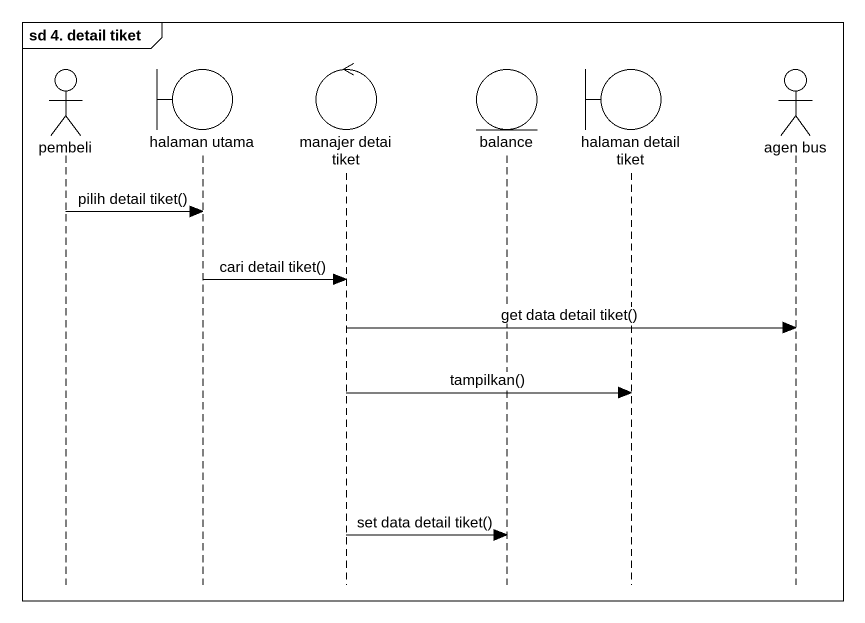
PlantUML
@startuml
mainframe sd 4. detail tiket
hide footbox
actor pembeli
boundary "halaman utama" as halaman_utama
control "manajer detai tiket" as manajer_detai_tiket
entity balance
boundary "halaman detail tiket" as halaman_detail_tiket
actor "agen bus" as agen_bus

pembeli -> halaman_utama : pilih detail tiket()
halaman_utama -> manajer_detai_tiket : cari detail tiket()
manajer_detai_tiket -> agen_bus : get data detail tiket()
manajer_detai_tiket -> halaman_detail_tiket : tampilkan()
manajer_detai_tiket -> balance : set data detail tiket()
@enduml
